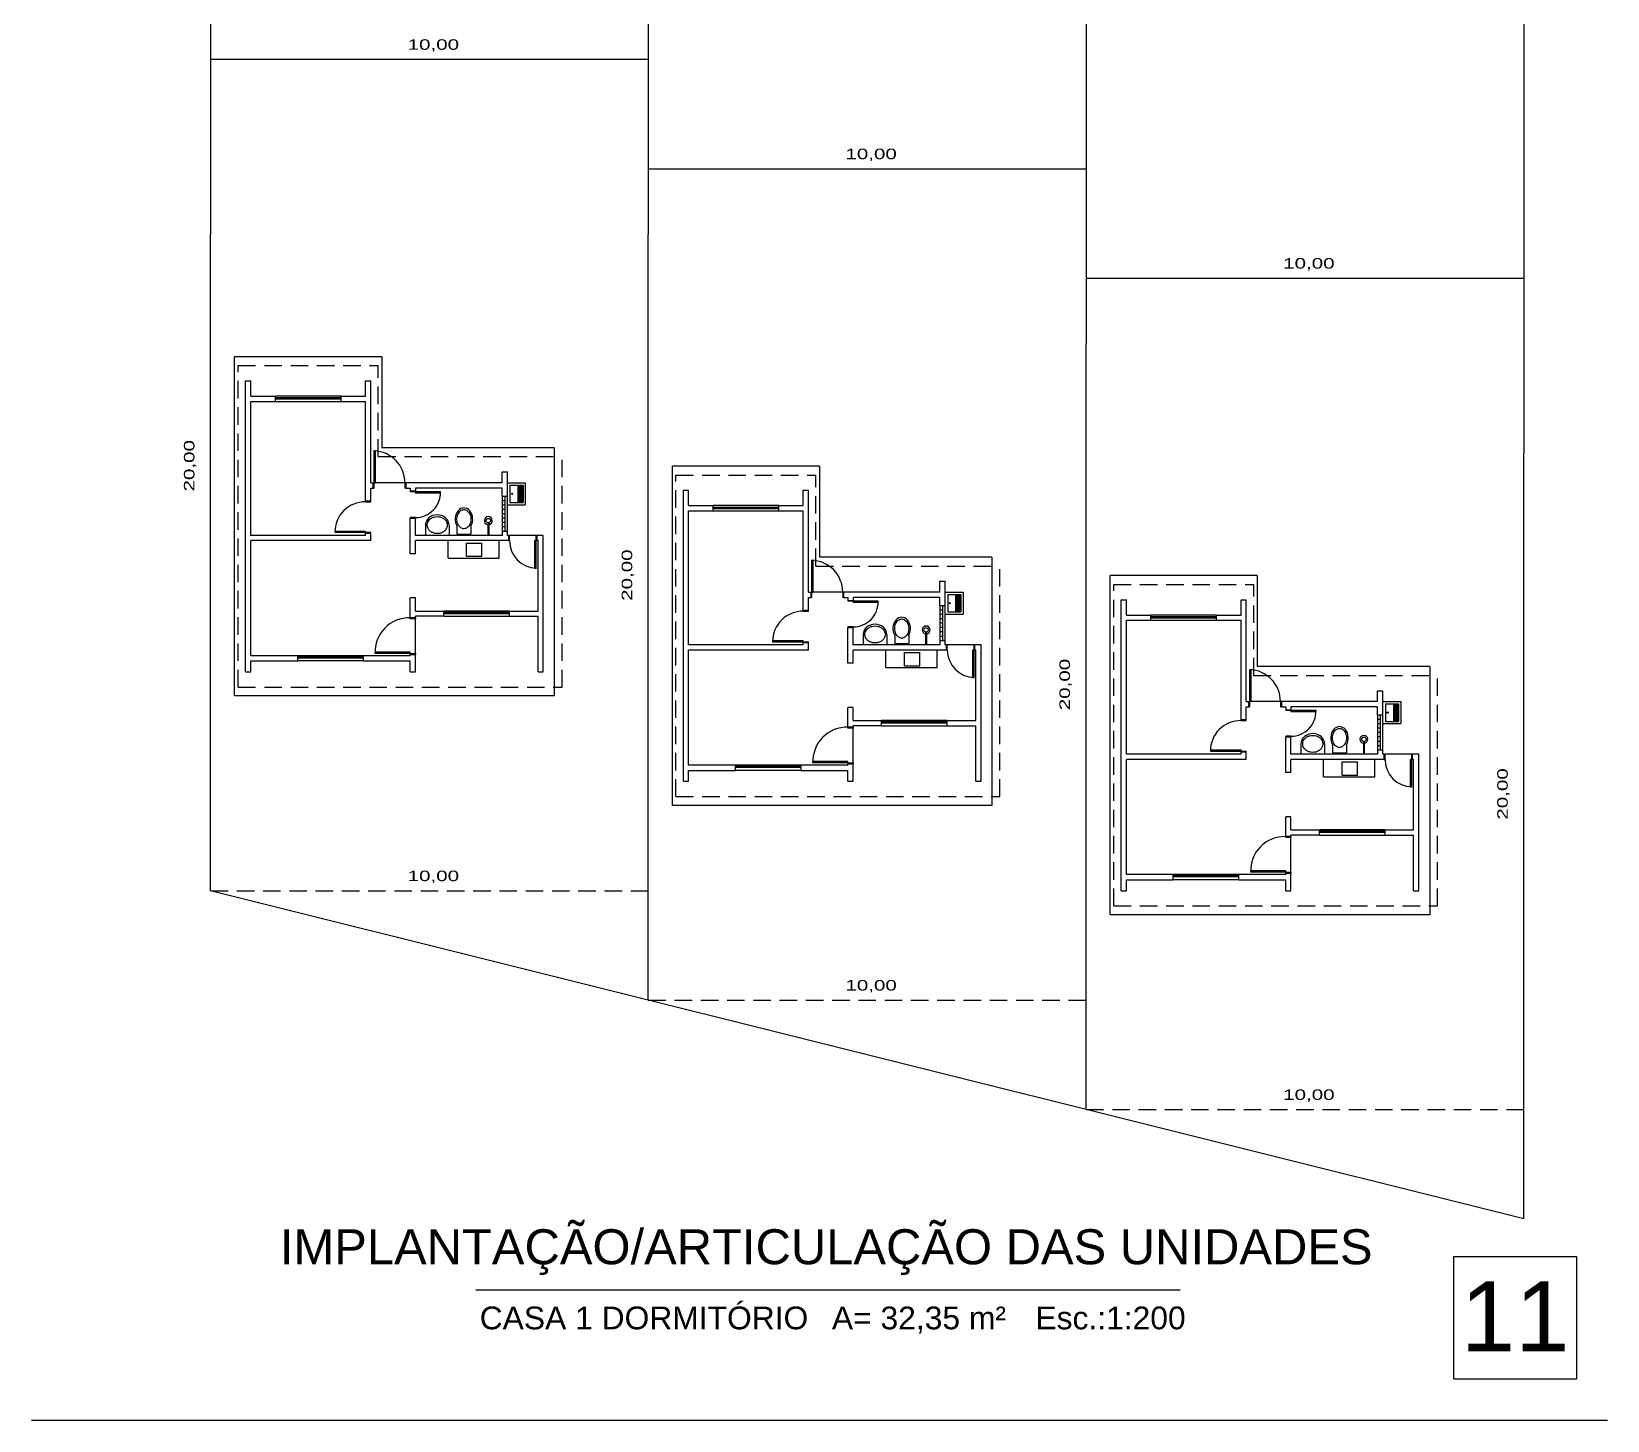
# Model space of a CAD drawing. Header units: millimetres. Extents: x 379 to 8329, y 269 to 4802.
# Drawn here: x 379 to 1279, y 269 to 1062 of the extents above; entities that cross this region are included whole.
import ezdxf

# ---------------------------------------------------------------- set-up
doc = ezdxf.new("R2010")
doc.units = ezdxf.units.MM
doc.header["$LTSCALE"] = 20
doc.header["$MEASUREMENT"] = 0
doc.linetypes.add('DASHED', pattern=[0.75, 0.5, -0.25])
for name, color, linetype in [('1', 7, 'Continuous'), ('Cotas', 7, 'Continuous'), ('Texto', 2, 'Continuous')]:
    doc.layers.add(name, color=color, linetype=linetype)
doc.styles.add('REGUA100', font='arial.ttf', dxfattribs={"width": 1.4})
doc.styles.add('Textos Gd.', font='arial.ttf', dxfattribs={"height": 0.15})

msp = doc.modelspace()

# ---------------------------------------------------------------- linework, layer by layer
at = {"color": 1}
msp.add_line((632.774, 343.188), (1035.073, 343.188), dxfattribs=at)
at = {"layer": '1'}
for p, q in [((481.354, 1583.833), (481.354, 946.333)), ((731.354, 1521.333), (731.354, 946.333)), ((981.354, 1458.833), (981.354, 883.833)), ((1231.354, 1396.333), (1231.354, 821.333)), ((481.354, 1046.333), (731.354, 1046.333)), ((731.354, 983.833), (981.354, 983.833)), ((481.354, 571.333), (481.354, 946.333)), ((731.354, 508.833), (731.354, 946.333)), ((981.354, 921.333), (1231.354, 921.333)), ((981.354, 446.333), (981.354, 883.833)), ((1231.354, 383.833), (1231.354, 821.333)), ((1231.354, 383.833), (481.354, 571.333))]:
    msp.add_line(p, q, dxfattribs=at)
at = {"layer": '1', "color": 1}
for p, q in [((579.104, 876.333), (495.104, 876.333)), ((495.104, 682.583), (495.104, 876.333)), ((579.104, 876.333), (579.104, 824.333)), ((501.354, 696.333), (501.354, 862.583)), ((501.354, 862.583), (504.354, 862.583)), ((504.354, 853.833), (504.354, 862.583)), ((569.854, 853.833), (569.854, 862.583)), ((569.854, 862.583), (572.854, 862.583)), ((572.854, 804.333), (572.854, 862.583)), ((572.854, 824.333), (572.854, 862.583)), ((504.354, 853.833), (518.354, 853.833)), ((504.354, 774.333), (504.354, 850.833)), ((504.354, 850.833), (518.354, 850.833)), ((518.354, 850.833), (518.354, 853.833)), ((555.854, 853.833), (518.354, 853.833)), ((518.354, 853.02), (555.854, 853.02)), ((518.354, 852.27), (555.854, 852.27)), ((518.354, 850.833), (555.854, 850.833)), ((555.854, 850.833), (555.854, 853.833)), ((555.854, 853.833), (569.854, 853.833)), ((555.854, 850.833), (569.854, 850.833)), ((569.854, 794.083), (569.854, 850.833)), ((574.604, 822.583), (574.604, 804.333)), ((575.354, 822.567), (574.604, 822.583)), ((575.354, 822.567), (575.354, 804.333)), ((677.604, 824.333), (579.104, 824.333)), ((677.604, 824.333), (677.604, 682.583)), ((647.854, 804.333), (647.854, 810.583)), ((647.854, 810.583), (650.854, 810.583)), ((650.854, 801.333), (650.854, 810.583)), ((745.104, 620.083), (745.104, 813.833)), ((829.104, 813.833), (745.104, 813.833)), ((829.104, 813.833), (829.104, 761.833)), ((572.854, 804.333), (574.104, 804.333)), ((572.854, 794.083), (572.854, 801.333)), ((572.854, 801.333), (574.104, 801.333)), ((574.104, 804.333), (574.604, 804.333)), ((574.604, 804.333), (575.354, 804.333)), ((592.354, 804.333), (575.354, 804.333)), ((647.854, 804.333), (592.854, 804.333)), ((592.854, 801.333), (595.354, 801.333)), ((647.854, 801.333), (598.354, 801.333)), ((647.854, 796.833), (647.854, 801.333)), ((650.854, 796.833), (650.854, 804.333)), ((650.854, 804.333), (661.104, 804.333)), ((652.354, 803.083), (652.354, 793.083)), ((652.354, 803.083), (659.854, 803.083)), ((656.854, 803.083), (656.854, 793.083)), ((657.604, 803.083), (657.604, 793.083)), ((658.354, 803.083), (658.354, 793.083)), ((659.104, 803.083), (659.104, 793.083)), ((659.854, 803.083), (659.854, 793.083)), ((661.104, 804.333), (661.104, 791.833)), ((569.854, 794.083), (572.854, 794.083)), ((569.854, 793.583), (572.854, 793.583)), ((595.354, 799.708), (598.354, 799.708)), ((598.354, 799.208), (598.354, 799.708)), ((598.354, 799.264), (598.354, 798.514)), ((612.661, 799.208), (598.354, 799.208)), ((612.645, 798.514), (598.354, 798.514)), ((612.645, 798.514), (612.661, 799.208)), ((647.854, 796.833), (647.854, 776.833)), ((647.854, 794.333), (649.354, 794.333)), ((649.354, 796.833), (649.354, 776.833)), ((650.854, 776.833), (650.854, 796.833)), ((652.354, 793.083), (659.854, 793.083)), ((751.354, 800.083), (754.354, 800.083)), ((751.354, 633.833), (751.354, 800.083)), ((754.354, 791.333), (754.354, 800.083)), ((819.854, 800.083), (822.854, 800.083)), ((819.854, 791.333), (819.854, 800.083)), ((822.854, 761.833), (822.854, 800.083)), ((822.854, 741.833), (822.854, 800.083)), ((595.354, 763.833), (595.354, 784.026)), ((598.354, 774.333), (598.354, 784.026)), ((647.854, 791.833), (649.354, 791.833)), ((647.854, 789.333), (649.354, 789.333)), ((647.854, 786.833), (649.354, 786.833)), ((647.854, 784.333), (649.354, 784.333)), ((650.854, 791.833), (661.104, 791.833)), ((754.354, 791.333), (768.354, 791.333)), ((754.354, 788.333), (768.354, 788.333)), ((754.354, 711.833), (754.354, 788.333)), ((805.854, 791.333), (768.354, 791.333)), ((768.354, 788.333), (768.354, 791.333)), ((768.354, 790.52), (805.854, 790.52)), ((768.354, 789.77), (805.854, 789.77)), ((768.354, 788.333), (805.854, 788.333)), ((805.854, 791.333), (819.854, 791.333)), ((805.854, 788.333), (805.854, 791.333)), ((805.854, 788.333), (819.854, 788.333)), ((819.854, 731.583), (819.854, 788.333)), ((569.854, 774.333), (504.354, 774.333)), ((552.354, 776.833), (569.854, 776.833)), ((552.354, 776.833), (552.354, 776.083)), ((552.354, 776.083), (569.854, 776.083)), ((569.854, 776.083), (569.854, 776.833)), ((569.854, 775.583), (569.854, 776.083)), ((572.854, 775.583), (572.854, 776.083)), ((647.854, 774.333), (598.354, 774.333)), ((604.055, 780.208), (604.055, 774.333)), ((617.555, 780.208), (617.555, 774.333)), ((622.059, 779.72), (622.059, 775.005)), ((622.059, 775.005), (630.059, 775.005)), ((630.059, 779.72), (630.059, 775.005)), ((639.732, 781.578), (639.732, 774.333)), ((640.232, 781.578), (640.232, 774.333)), ((647.854, 781.833), (649.354, 781.833)), ((647.854, 779.333), (649.354, 779.333)), ((650.854, 774.333), (650.854, 776.833)), ((651.604, 774.333), (650.854, 774.333)), ((667.354, 774.333), (652.104, 774.333)), ((671.354, 774.333), (667.354, 774.333)), ((671.354, 696.333), (671.354, 774.333)), ((572.854, 771.333), (504.354, 771.333)), ((504.354, 705.583), (504.354, 771.333)), ((598.354, 763.833), (598.354, 771.333)), ((651.604, 771.333), (598.354, 771.333)), ((616.979, 761.333), (616.979, 771.333)), ((627.604, 769.871), (636.354, 769.871)), ((627.604, 762.371), (627.604, 769.871)), ((636.354, 762.371), (636.354, 769.871)), ((646.229, 761.333), (646.229, 771.333)), ((666.604, 755.622), (666.604, 771.333)), ((667.354, 771.333), (666.604, 771.333)), ((668.354, 771.333), (667.354, 771.333)), ((667.354, 755.584), (667.354, 771.333)), ((667.854, 771.333), (667.354, 771.333)), ((668.354, 731.083), (668.354, 771.333)), ((598.354, 763.833), (595.354, 763.833)), ((616.979, 761.333), (646.229, 761.333)), ((627.604, 762.371), (636.354, 762.371)), ((825.354, 760.067), (824.604, 760.083)), ((824.604, 760.083), (824.604, 741.833)), ((825.354, 760.067), (825.354, 741.833)), ((927.604, 761.833), (829.104, 761.833)), ((927.604, 761.833), (927.604, 620.083)), ((666.604, 755.622), (667.354, 755.584)), ((897.854, 748.083), (900.854, 748.083)), ((897.854, 741.833), (897.854, 748.083)), ((900.854, 738.833), (900.854, 748.083)), ((1079.104, 751.333), (995.104, 751.333)), ((995.104, 557.583), (995.104, 751.333)), ((1079.104, 751.333), (1079.104, 699.333)), ((595.354, 727.22), (595.354, 738.583)), ((598.354, 738.583), (595.354, 738.583)), ((822.854, 741.833), (824.104, 741.833)), ((822.854, 738.833), (824.104, 738.833)), ((822.854, 731.583), (822.854, 738.833)), ((824.104, 741.833), (824.604, 741.833)), ((824.604, 741.833), (825.354, 741.833)), ((842.354, 741.833), (825.354, 741.833)), ((897.854, 741.833), (842.854, 741.833)), ((842.854, 738.833), (845.354, 738.833)), ((897.854, 738.833), (848.354, 738.833)), ((897.854, 734.333), (897.854, 738.833)), ((900.854, 741.833), (911.104, 741.833)), ((900.854, 734.333), (900.854, 741.833)), ((902.354, 740.583), (909.854, 740.583)), ((902.354, 740.583), (902.354, 730.583)), ((906.854, 740.583), (906.854, 730.583)), ((907.604, 740.583), (907.604, 730.583)), ((908.354, 740.583), (908.354, 730.583)), ((909.104, 740.583), (909.104, 730.583)), ((909.854, 740.583), (909.854, 730.583)), ((911.104, 741.833), (911.104, 729.333)), ((598.354, 731.083), (614.604, 731.083)), ((652.104, 731.083), (614.604, 731.083)), ((652.104, 730.333), (614.604, 730.333)), ((652.104, 729.583), (614.604, 729.583)), ((652.104, 731.083), (668.354, 731.083)), ((819.854, 731.583), (822.854, 731.583)), ((819.854, 731.083), (822.854, 731.083)), ((845.354, 737.208), (848.354, 737.208)), ((848.354, 736.708), (848.354, 737.208)), ((848.354, 736.764), (848.354, 736.014)), ((862.661, 736.708), (848.354, 736.708)), ((862.645, 736.014), (848.354, 736.014)), ((862.645, 736.014), (862.661, 736.708)), ((897.854, 734.333), (897.854, 714.333)), ((897.854, 731.833), (899.354, 731.833)), ((897.854, 729.333), (899.354, 729.333)), ((899.354, 734.333), (899.354, 714.333)), ((900.854, 714.333), (900.854, 734.333)), ((900.854, 729.333), (911.104, 729.333)), ((902.354, 730.583), (909.854, 730.583)), ((1001.354, 571.333), (1001.354, 737.583)), ((1001.354, 737.583), (1004.354, 737.583)), ((1004.354, 728.833), (1004.354, 737.583)), ((1069.854, 728.833), (1069.854, 737.583)), ((1069.854, 737.583), (1072.854, 737.583)), ((1072.854, 679.333), (1072.854, 737.583)), ((1072.854, 699.333), (1072.854, 737.583)), ((614.604, 728.083), (598.354, 728.083)), ((598.354, 727.22), (598.354, 728.083)), ((598.354, 705.845), (598.354, 726.72)), ((614.604, 728.083), (652.104, 728.083)), ((652.104, 728.083), (668.354, 728.083)), ((668.354, 696.333), (668.354, 728.083)), ((845.354, 701.333), (845.354, 721.526)), ((848.354, 711.833), (848.354, 721.526)), ((897.854, 726.833), (899.354, 726.833)), ((897.854, 724.333), (899.354, 724.333)), ((897.854, 721.833), (899.354, 721.833)), ((1004.354, 728.833), (1018.354, 728.833)), ((1004.354, 649.333), (1004.354, 725.833)), ((1004.354, 725.833), (1018.354, 725.833)), ((1018.354, 725.833), (1018.354, 728.833)), ((1055.854, 728.833), (1018.354, 728.833)), ((1018.354, 728.02), (1055.854, 728.02)), ((1018.354, 727.27), (1055.854, 727.27)), ((1018.354, 725.833), (1055.854, 725.833)), ((1055.854, 725.833), (1055.854, 728.833)), ((1055.854, 728.833), (1069.854, 728.833)), ((1055.854, 725.833), (1069.854, 725.833)), ((1069.854, 669.083), (1069.854, 725.833)), ((819.854, 711.833), (754.354, 711.833)), ((802.354, 714.333), (802.354, 713.583)), ((802.354, 714.333), (819.854, 714.333)), ((802.354, 713.583), (819.854, 713.583)), ((819.854, 713.583), (819.854, 714.333)), ((819.854, 713.083), (819.854, 713.583)), ((822.854, 713.083), (822.854, 713.583)), ((897.854, 711.833), (848.354, 711.833)), ((854.055, 717.708), (854.055, 711.833)), ((867.555, 717.708), (867.555, 711.833)), ((872.059, 717.22), (872.059, 712.505)), ((872.059, 712.505), (880.059, 712.505)), ((880.059, 717.22), (880.059, 712.505)), ((889.732, 719.078), (889.732, 711.833)), ((890.232, 719.078), (890.232, 711.833)), ((897.854, 719.333), (899.354, 719.333)), ((897.854, 716.833), (899.354, 716.833)), ((900.854, 711.833), (900.854, 714.333)), ((901.604, 711.833), (900.854, 711.833)), ((917.354, 711.833), (902.104, 711.833)), ((921.354, 711.833), (917.354, 711.833)), ((921.354, 633.833), (921.354, 711.833)), ((504.354, 702.583), (531.104, 702.583)), ((504.354, 696.333), (504.354, 702.583)), ((568.604, 702.583), (531.104, 702.583)), ((575.368, 707.583), (575.354, 706.833)), ((575.354, 706.833), (575.354, 707.583)), ((595.354, 706.833), (575.354, 706.833)), ((595.354, 707.583), (575.368, 707.583)), ((595.354, 706.833), (595.354, 707.583)), ((595.354, 706.833), (595.354, 706.333)), ((595.354, 706.833), (598.354, 706.833)), ((598.354, 706.833), (598.354, 706.333)), ((754.354, 643.083), (754.354, 708.833)), ((822.854, 708.833), (754.354, 708.833)), ((901.604, 708.833), (848.354, 708.833)), ((848.354, 701.333), (848.354, 708.833)), ((866.979, 698.833), (866.979, 708.833)), ((877.604, 699.871), (877.604, 707.371)), ((877.604, 707.371), (886.354, 707.371)), ((886.354, 699.871), (886.354, 707.371)), ((896.229, 698.833), (896.229, 708.833)), ((917.354, 708.833), (916.604, 708.833)), ((916.604, 693.122), (916.604, 708.833)), ((917.854, 708.833), (917.354, 708.833)), ((917.354, 693.084), (917.354, 708.833)), ((918.354, 708.833), (917.354, 708.833)), ((918.354, 668.583), (918.354, 708.833)), ((501.354, 696.333), (504.354, 696.333)), ((595.354, 696.333), (598.354, 696.333)), ((848.354, 701.333), (845.354, 701.333)), ((866.979, 698.833), (896.229, 698.833)), ((877.604, 699.871), (886.354, 699.871)), ((916.604, 693.122), (917.354, 693.084)), ((1074.604, 697.583), (1074.604, 679.333)), ((1075.354, 697.567), (1074.604, 697.583)), ((1075.354, 697.567), (1075.354, 679.333)), ((1177.604, 699.333), (1079.104, 699.333)), ((1177.604, 699.333), (1177.604, 557.583)), ((1147.854, 679.333), (1147.854, 685.583)), ((1147.854, 685.583), (1150.854, 685.583)), ((1150.854, 676.333), (1150.854, 685.583)), ((848.354, 676.083), (845.354, 676.083)), ((845.354, 664.72), (845.354, 676.083)), ((1072.854, 679.333), (1074.104, 679.333)), ((1072.854, 669.083), (1072.854, 676.333)), ((1072.854, 676.333), (1074.104, 676.333)), ((1074.104, 679.333), (1074.604, 679.333)), ((1074.604, 679.333), (1075.354, 679.333)), ((1092.354, 679.333), (1075.354, 679.333)), ((1147.854, 679.333), (1092.854, 679.333)), ((1092.854, 676.333), (1095.354, 676.333)), ((1147.854, 676.333), (1098.354, 676.333)), ((1147.854, 671.833), (1147.854, 676.333)), ((1150.854, 671.833), (1150.854, 679.333)), ((1150.854, 679.333), (1161.104, 679.333)), ((1152.354, 678.083), (1152.354, 668.083)), ((1152.354, 678.083), (1159.854, 678.083)), ((1156.854, 678.083), (1156.854, 668.083)), ((1157.604, 678.083), (1157.604, 668.083)), ((1158.354, 678.083), (1158.354, 668.083)), ((1159.104, 678.083), (1159.104, 668.083)), ((1159.854, 678.083), (1159.854, 668.083)), ((1161.104, 679.333), (1161.104, 666.833)), ((848.354, 668.583), (864.604, 668.583)), ((902.104, 668.583), (864.604, 668.583)), ((902.104, 667.833), (864.604, 667.833)), ((902.104, 667.083), (864.604, 667.083)), ((902.104, 668.583), (918.354, 668.583)), ((1069.854, 669.083), (1072.854, 669.083)), ((1069.854, 668.583), (1072.854, 668.583)), ((1095.354, 674.708), (1098.354, 674.708)), ((1098.354, 674.208), (1098.354, 674.708)), ((1098.354, 674.264), (1098.354, 673.514)), ((1112.661, 674.208), (1098.354, 674.208)), ((1112.645, 673.514), (1098.354, 673.514)), ((1112.645, 673.514), (1112.661, 674.208)), ((1147.854, 671.833), (1147.854, 651.833)), ((1147.854, 669.333), (1149.354, 669.333)), ((1147.854, 666.833), (1149.354, 666.833)), ((1149.354, 671.833), (1149.354, 651.833)), ((1150.854, 651.833), (1150.854, 671.833)), ((1150.854, 666.833), (1161.104, 666.833)), ((1152.354, 668.083), (1159.854, 668.083)), ((848.354, 664.72), (848.354, 665.583)), ((864.604, 665.583), (848.354, 665.583)), ((848.354, 643.345), (848.354, 664.22)), ((864.604, 665.583), (902.104, 665.583)), ((902.104, 665.583), (918.354, 665.583)), ((918.354, 633.833), (918.354, 665.583)), ((1095.354, 638.833), (1095.354, 659.026)), ((1098.354, 649.333), (1098.354, 659.026)), ((1147.854, 664.333), (1149.354, 664.333)), ((1147.854, 661.833), (1149.354, 661.833)), ((1147.854, 659.333), (1149.354, 659.333)), ((1069.854, 649.333), (1004.354, 649.333)), ((1052.354, 651.833), (1069.854, 651.833)), ((1052.354, 651.833), (1052.354, 651.083)), ((1052.354, 651.083), (1069.854, 651.083)), ((1069.854, 651.083), (1069.854, 651.833)), ((1069.854, 650.583), (1069.854, 651.083)), ((1072.854, 650.583), (1072.854, 651.083)), ((1147.854, 649.333), (1098.354, 649.333)), ((1104.055, 655.208), (1104.055, 649.333)), ((1117.555, 655.208), (1117.555, 649.333)), ((1122.059, 654.72), (1122.059, 650.005)), ((1122.059, 650.005), (1130.059, 650.005)), ((1130.059, 654.72), (1130.059, 650.005)), ((1139.732, 656.578), (1139.732, 649.333)), ((1140.232, 656.578), (1140.232, 649.333)), ((1147.854, 656.833), (1149.354, 656.833)), ((1147.854, 654.333), (1149.354, 654.333)), ((1150.854, 649.333), (1150.854, 651.833)), ((1151.604, 649.333), (1150.854, 649.333)), ((1167.354, 649.333), (1152.104, 649.333)), ((1171.354, 649.333), (1167.354, 649.333)), ((1171.354, 571.333), (1171.354, 649.333)), ((754.354, 633.833), (754.354, 640.083)), ((754.354, 640.083), (781.104, 640.083)), ((818.604, 640.083), (781.104, 640.083)), ((825.354, 644.333), (825.354, 645.083)), ((825.368, 645.083), (825.354, 644.333)), ((845.354, 644.333), (825.354, 644.333)), ((845.354, 645.083), (825.368, 645.083)), ((845.354, 644.333), (845.354, 645.083)), ((845.354, 644.333), (848.354, 644.333)), ((845.354, 644.333), (845.354, 643.833)), ((848.354, 644.333), (848.354, 643.833)), ((1072.854, 646.333), (1004.354, 646.333)), ((1004.354, 580.583), (1004.354, 646.333)), ((1098.354, 638.833), (1098.354, 646.333)), ((1151.604, 646.333), (1098.354, 646.333)), ((1116.979, 636.333), (1116.979, 646.333)), ((1127.604, 644.871), (1136.354, 644.871)), ((1127.604, 637.371), (1127.604, 644.871)), ((1136.354, 637.371), (1136.354, 644.871)), ((1146.229, 636.333), (1146.229, 646.333)), ((1166.604, 630.622), (1166.604, 646.333)), ((1167.354, 646.333), (1166.604, 646.333)), ((1168.354, 646.333), (1167.354, 646.333)), ((1167.354, 630.584), (1167.354, 646.333)), ((1167.854, 646.333), (1167.354, 646.333)), ((1168.354, 606.083), (1168.354, 646.333)), ((751.354, 633.833), (754.354, 633.833)), ((845.354, 633.833), (848.354, 633.833)), ((1098.354, 638.833), (1095.354, 638.833)), ((1116.979, 636.333), (1146.229, 636.333)), ((1127.604, 637.371), (1136.354, 637.371)), ((1166.604, 630.622), (1167.354, 630.584)), ((1095.354, 602.22), (1095.354, 613.583)), ((1098.354, 613.583), (1095.354, 613.583)), ((1098.354, 606.083), (1114.604, 606.083)), ((1114.604, 603.083), (1098.354, 603.083)), ((1098.354, 602.22), (1098.354, 603.083)), ((1152.104, 606.083), (1114.604, 606.083)), ((1152.104, 605.333), (1114.604, 605.333)), ((1152.104, 604.583), (1114.604, 604.583)), ((1114.604, 603.083), (1152.104, 603.083)), ((1152.104, 606.083), (1168.354, 606.083)), ((1152.104, 603.083), (1168.354, 603.083)), ((1168.354, 571.333), (1168.354, 603.083)), ((1098.354, 580.845), (1098.354, 601.72)), ((1004.354, 577.583), (1031.104, 577.583)), ((1004.354, 571.333), (1004.354, 577.583)), ((1068.604, 577.583), (1031.104, 577.583)), ((1075.368, 582.583), (1075.354, 581.833)), ((1075.354, 581.833), (1075.354, 582.583)), ((1095.354, 581.833), (1075.354, 581.833)), ((1095.354, 582.583), (1075.368, 582.583)), ((1095.354, 581.833), (1095.354, 582.583)), ((1095.354, 581.833), (1095.354, 581.333)), ((1095.354, 581.833), (1098.354, 581.833)), ((1098.354, 581.833), (1098.354, 581.333)), ((1001.354, 571.333), (1004.354, 571.333)), ((1095.354, 571.333), (1098.354, 571.333)), ((1279.109, 268.615), (379.109, 268.615))]:
    msp.add_line(p, q, dxfattribs=at)
at = {"layer": '1', "color": 1, "linetype": 'DASHED'}
for p, q in [((497.104, 871.333), (577.104, 871.333)), ((497.104, 687.583), (497.104, 871.333)), ((577.104, 819.333), (577.104, 871.333)), ((577.104, 819.333), (682.104, 819.333)), ((682.104, 687.583), (682.104, 819.333)), ((747.104, 625.083), (747.104, 808.833)), ((747.104, 808.833), (827.104, 808.833)), ((827.104, 756.833), (827.104, 808.833)), ((827.104, 756.833), (932.104, 756.833)), ((932.104, 625.083), (932.104, 756.833)), ((997.104, 746.333), (1077.104, 746.333)), ((997.104, 562.583), (997.104, 746.333)), ((1077.104, 694.333), (1077.104, 746.333)), ((1077.104, 694.333), (1182.104, 694.333)), ((1182.104, 562.583), (1182.104, 694.333)), ((497.104, 687.583), (682.104, 687.583)), ((747.104, 625.083), (932.104, 625.083)), ((997.104, 562.583), (1182.104, 562.583))]:
    msp.add_line(p, q, dxfattribs=at)
at = {"layer": '1', "linetype": 'DASHED'}
for p, q in [((481.354, 571.333), (731.354, 571.333)), ((731.354, 508.833), (981.354, 508.833)), ((981.354, 446.333), (1231.354, 446.333))]:
    msp.add_line(p, q, dxfattribs=at)
at = {"layer": '1', "color": 1}
msp.add_lwpolyline([(1191.377, 292.293), (1191.377, 362.293), (1261.377, 362.293), (1261.377, 292.293)], close=True, dxfattribs=at)
for centre, radius in [((653.583, 798.083), 0.341), ((639.982, 782.803), 1.25), ((903.583, 735.583), 0.341), ((889.982, 720.303), 1.25), ((1153.583, 673.083), 0.341), ((1139.982, 657.803), 1.25)]:
    msp.add_circle(centre, radius, dxfattribs=at)
for centre, radius, start, end in [((569.643, 776.227), 17.289, 89.300434, 180.478072), ((639.982, 782.803), 2.25, 276.37937, 263.62063), ((819.643, 713.727), 17.289, 89.300434, 180.478072), ((889.982, 720.303), 2.25, 276.37937, 263.62063), ((1069.643, 651.227), 17.289, 89.300434, 180.478072), ((1139.982, 657.803), 2.25, 276.37937, 263.62063)]:
    msp.add_arc(centre, radius, start, end, dxfattribs=at)
for centre, major_axis, ratio, start_param, end_param in [((610.805, 780.208), (-6.75, 0), 0.8669906, 3.1415927, 6.2831853), ((626.059, 783.6), (0, 6.466), 0.7732852, 4.0688879, 8.4974827), ((860.805, 717.708), (-6.75, 0), 0.8669906, 3.1415927, 6.2831853), ((876.059, 721.1), (0, 6.466), 0.7732852, 4.0688879, 8.4974827), ((1110.805, 655.208), (-6.75, 0), 0.8669906, 3.1415927, 6.2831853), ((1126.059, 658.6), (0, 6.466), 0.7732852, 4.0688879, 8.4974827)]:
    msp.add_ellipse(centre, major_axis=major_axis, ratio=ratio, start_param=start_param, end_param=end_param, dxfattribs=at)
for points, knots in [([(605.055, 780.208), (605.055, 779.891), (605.092, 779.574), (605.276, 778.798), (605.468, 778.344), (606.007, 777.496), (606.354, 777.102), (607.179, 776.414), (607.657, 776.12), (608.701, 775.666), (609.267, 775.506), (610.432, 775.34), (611.03, 775.334), (612.199, 775.474), (612.77, 775.622), (613.828, 776.053), (614.315, 776.337), (615.162, 777.008), (615.522, 777.395), (616.086, 778.233), (616.292, 778.683), (616.539, 779.608), (616.581, 780.083), (616.5, 781.025), (616.378, 781.493), (615.973, 782.384), (615.69, 782.809), (614.98, 783.575), (614.554, 783.916), (613.592, 784.478), (613.058, 784.698), (611.931, 784.992), (611.339, 785.065), (610.158, 785.055), (609.568, 784.972), (608.449, 784.66), (607.92, 784.431), (606.972, 783.854), (606.554, 783.506), (605.863, 782.73), (605.59, 782.301), (605.205, 781.404), (605.093, 780.936), (605.058, 780.379), (605.055, 780.293), (605.055, 780.208)], [0, 0, 0, 0, 0.2022629, 0.2022629, 0.5035791, 0.5035791, 0.8048954, 0.8048954, 1.1062116, 1.1062116, 1.4075279, 1.4075279, 1.7088441, 1.7088441, 2.0101604, 2.0101604, 2.3114766, 2.3114766, 2.6127929, 2.6127929, 2.9141091, 2.9141091, 3.2154254, 3.2154254, 3.5167416, 3.5167416, 3.8180579, 3.8180579, 4.1193741, 4.1193741, 4.4206904, 4.4206904, 4.7220066, 4.7220066, 5.0233229, 5.0233229, 5.3246391, 5.3246391, 5.6259554, 5.6259554, 5.9272716, 5.9272716, 6.2285879, 6.2285879, 6.2831853, 6.2831853, 6.2831853, 6.2831853]), ([(626.059, 778.134), (626.384, 778.134), (626.71, 778.189), (627.352, 778.413), (627.669, 778.582), (628.272, 779.036), (628.559, 779.32), (629.073, 779.992), (629.301, 780.378), (629.675, 781.227), (629.821, 781.688), (630.014, 782.65), (630.062, 783.15), (630.055, 784.149), (630.001, 784.647), (629.795, 785.604), (629.643, 786.061), (629.259, 786.9), (629.026, 787.28), (628.504, 787.938), (628.215, 788.215), (627.607, 788.654), (627.289, 788.816), (626.646, 789.025), (626.32, 789.072), (625.67, 789.058), (625.344, 788.995), (624.703, 788.757), (624.388, 788.58), (623.788, 788.111), (623.505, 787.819), (622.998, 787.135), (622.775, 786.742), (622.412, 785.884), (622.272, 785.419), (622.092, 784.453), (622.05, 783.952), (622.07, 782.953), (622.132, 782.456), (622.35, 781.505), (622.508, 781.051), (622.903, 780.223), (623.14, 779.849), (623.669, 779.204), (623.961, 778.934), (624.573, 778.511), (624.891, 778.357), (625.494, 778.176), (625.776, 778.134), (626.059, 778.134)], [0, 0, 0, 0, 0.2632406, 0.2632406, 0.5264812, 0.5264812, 0.7897218, 0.7897218, 1.0529624, 1.0529624, 1.316203, 1.316203, 1.5794436, 1.5794436, 1.8426842, 1.8426842, 2.1059248, 2.1059248, 2.3691654, 2.3691654, 2.632406, 2.632406, 2.8956466, 2.8956466, 3.1588872, 3.1588872, 3.4221278, 3.4221278, 3.6853683, 3.6853683, 3.9486089, 3.9486089, 4.2118495, 4.2118495, 4.4750901, 4.4750901, 4.7383307, 4.7383307, 5.0015713, 5.0015713, 5.2648119, 5.2648119, 5.5280525, 5.5280525, 5.7912931, 5.7912931, 6.0545337, 6.0545337, 6.2831853, 6.2831853, 6.2831853, 6.2831853]), ([(855.055, 717.708), (855.055, 717.391), (855.092, 717.074), (855.276, 716.298), (855.468, 715.844), (856.007, 714.996), (856.354, 714.602), (857.179, 713.914), (857.657, 713.62), (858.701, 713.166), (859.267, 713.006), (860.432, 712.84), (861.03, 712.834), (862.199, 712.974), (862.77, 713.122), (863.828, 713.553), (864.315, 713.837), (865.162, 714.508), (865.522, 714.895), (866.086, 715.733), (866.292, 716.183), (866.539, 717.108), (866.581, 717.583), (866.5, 718.525), (866.378, 718.993), (865.973, 719.884), (865.69, 720.309), (864.98, 721.075), (864.554, 721.416), (863.592, 721.978), (863.058, 722.198), (861.931, 722.492), (861.339, 722.565), (860.158, 722.555), (859.568, 722.472), (858.449, 722.16), (857.92, 721.931), (856.972, 721.354), (856.554, 721.006), (855.863, 720.23), (855.59, 719.801), (855.205, 718.904), (855.093, 718.436), (855.058, 717.879), (855.055, 717.793), (855.055, 717.708)], [0, 0, 0, 0, 0.2022629, 0.2022629, 0.5035791, 0.5035791, 0.8048954, 0.8048954, 1.1062116, 1.1062116, 1.4075279, 1.4075279, 1.7088441, 1.7088441, 2.0101604, 2.0101604, 2.3114766, 2.3114766, 2.6127929, 2.6127929, 2.9141091, 2.9141091, 3.2154254, 3.2154254, 3.5167416, 3.5167416, 3.8180579, 3.8180579, 4.1193741, 4.1193741, 4.4206904, 4.4206904, 4.7220066, 4.7220066, 5.0233229, 5.0233229, 5.3246391, 5.3246391, 5.6259554, 5.6259554, 5.9272716, 5.9272716, 6.2285879, 6.2285879, 6.2831853, 6.2831853, 6.2831853, 6.2831853]), ([(876.059, 715.634), (876.384, 715.634), (876.71, 715.689), (877.352, 715.913), (877.669, 716.082), (878.272, 716.536), (878.559, 716.82), (879.073, 717.492), (879.301, 717.878), (879.675, 718.727), (879.821, 719.188), (880.014, 720.15), (880.062, 720.65), (880.055, 721.649), (880.001, 722.147), (879.795, 723.104), (879.643, 723.561), (879.259, 724.4), (879.026, 724.78), (878.504, 725.438), (878.215, 725.715), (877.607, 726.154), (877.289, 726.316), (876.646, 726.525), (876.32, 726.572), (875.67, 726.558), (875.344, 726.495), (874.703, 726.257), (874.388, 726.08), (873.788, 725.611), (873.505, 725.319), (872.998, 724.635), (872.775, 724.242), (872.412, 723.384), (872.272, 722.919), (872.092, 721.953), (872.05, 721.452), (872.07, 720.453), (872.132, 719.956), (872.35, 719.005), (872.508, 718.551), (872.903, 717.723), (873.14, 717.349), (873.669, 716.704), (873.961, 716.434), (874.573, 716.011), (874.891, 715.857), (875.494, 715.676), (875.776, 715.634), (876.059, 715.634)], [0, 0, 0, 0, 0.2632406, 0.2632406, 0.5264812, 0.5264812, 0.7897218, 0.7897218, 1.0529624, 1.0529624, 1.316203, 1.316203, 1.5794436, 1.5794436, 1.8426842, 1.8426842, 2.1059248, 2.1059248, 2.3691654, 2.3691654, 2.632406, 2.632406, 2.8956466, 2.8956466, 3.1588872, 3.1588872, 3.4221278, 3.4221278, 3.6853683, 3.6853683, 3.9486089, 3.9486089, 4.2118495, 4.2118495, 4.4750901, 4.4750901, 4.7383307, 4.7383307, 5.0015713, 5.0015713, 5.2648119, 5.2648119, 5.5280525, 5.5280525, 5.7912931, 5.7912931, 6.0545337, 6.0545337, 6.2831853, 6.2831853, 6.2831853, 6.2831853]), ([(1105.055, 655.208), (1105.055, 654.891), (1105.092, 654.574), (1105.276, 653.798), (1105.468, 653.344), (1106.007, 652.496), (1106.354, 652.102), (1107.179, 651.414), (1107.657, 651.12), (1108.701, 650.666), (1109.267, 650.506), (1110.432, 650.34), (1111.03, 650.334), (1112.199, 650.474), (1112.77, 650.622), (1113.828, 651.053), (1114.315, 651.337), (1115.162, 652.008), (1115.522, 652.395), (1116.086, 653.233), (1116.292, 653.683), (1116.539, 654.608), (1116.581, 655.083), (1116.5, 656.025), (1116.378, 656.493), (1115.973, 657.384), (1115.69, 657.809), (1114.98, 658.575), (1114.554, 658.916), (1113.592, 659.478), (1113.058, 659.698), (1111.931, 659.992), (1111.339, 660.065), (1110.158, 660.055), (1109.568, 659.972), (1108.449, 659.66), (1107.92, 659.431), (1106.972, 658.854), (1106.554, 658.506), (1105.863, 657.73), (1105.59, 657.301), (1105.205, 656.404), (1105.093, 655.936), (1105.058, 655.379), (1105.055, 655.293), (1105.055, 655.208)], [0, 0, 0, 0, 0.2022629, 0.2022629, 0.5035791, 0.5035791, 0.8048954, 0.8048954, 1.1062116, 1.1062116, 1.4075279, 1.4075279, 1.7088441, 1.7088441, 2.0101604, 2.0101604, 2.3114766, 2.3114766, 2.6127929, 2.6127929, 2.9141091, 2.9141091, 3.2154254, 3.2154254, 3.5167416, 3.5167416, 3.8180579, 3.8180579, 4.1193741, 4.1193741, 4.4206904, 4.4206904, 4.7220066, 4.7220066, 5.0233229, 5.0233229, 5.3246391, 5.3246391, 5.6259554, 5.6259554, 5.9272716, 5.9272716, 6.2285879, 6.2285879, 6.2831853, 6.2831853, 6.2831853, 6.2831853]), ([(1126.059, 653.134), (1126.384, 653.134), (1126.71, 653.189), (1127.352, 653.413), (1127.669, 653.582), (1128.272, 654.036), (1128.559, 654.32), (1129.073, 654.992), (1129.301, 655.378), (1129.675, 656.227), (1129.821, 656.688), (1130.014, 657.65), (1130.062, 658.15), (1130.055, 659.149), (1130.001, 659.647), (1129.795, 660.604), (1129.643, 661.061), (1129.259, 661.9), (1129.026, 662.28), (1128.504, 662.938), (1128.215, 663.215), (1127.607, 663.654), (1127.289, 663.816), (1126.646, 664.025), (1126.32, 664.072), (1125.67, 664.058), (1125.344, 663.995), (1124.703, 663.757), (1124.388, 663.58), (1123.788, 663.111), (1123.505, 662.819), (1122.998, 662.135), (1122.775, 661.742), (1122.412, 660.884), (1122.272, 660.419), (1122.092, 659.453), (1122.05, 658.952), (1122.07, 657.953), (1122.132, 657.456), (1122.35, 656.505), (1122.508, 656.051), (1122.903, 655.223), (1123.14, 654.849), (1123.669, 654.204), (1123.961, 653.934), (1124.573, 653.511), (1124.891, 653.357), (1125.494, 653.176), (1125.776, 653.134), (1126.059, 653.134)], [0, 0, 0, 0, 0.2632406, 0.2632406, 0.5264812, 0.5264812, 0.7897218, 0.7897218, 1.0529624, 1.0529624, 1.316203, 1.316203, 1.5794436, 1.5794436, 1.8426842, 1.8426842, 2.1059248, 2.1059248, 2.3691654, 2.3691654, 2.632406, 2.632406, 2.8956466, 2.8956466, 3.1588872, 3.1588872, 3.4221278, 3.4221278, 3.6853683, 3.6853683, 3.9486089, 3.9486089, 4.2118495, 4.2118495, 4.4750901, 4.4750901, 4.7383307, 4.7383307, 5.0015713, 5.0015713, 5.2648119, 5.2648119, 5.5280525, 5.5280525, 5.7912931, 5.7912931, 6.0545337, 6.0545337, 6.2831853, 6.2831853, 6.2831853, 6.2831853])]:
    msp.add_open_spline(points, degree=3, knots=knots, dxfattribs=at)
at = {"layer": 'Cotas', "color": 1}
for p, q in [((574.104, 804.333), (574.104, 801.333)), ((574.104, 801.333), (574.604, 801.333)), ((574.604, 804.333), (574.604, 801.333)), ((592.854, 804.333), (592.354, 804.333)), ((592.354, 804.333), (592.354, 801.333)), ((592.854, 801.333), (592.354, 801.333)), ((592.854, 804.333), (592.854, 801.333)), ((595.354, 801.333), (595.354, 799.708)), ((598.354, 801.333), (598.354, 799.708)), ((569.854, 793.514), (569.854, 794.083)), ((572.854, 793.583), (572.854, 794.083)), ((595.354, 799.708), (595.354, 799.208)), ((598.354, 799.208), (595.354, 799.208)), ((647.854, 796.833), (650.854, 796.833)), ((595.354, 784.526), (595.354, 784.026)), ((598.354, 784.526), (595.354, 784.526)), ((598.354, 784.026), (595.354, 784.026)), ((598.354, 784.526), (598.354, 784.026)), ((569.854, 776.083), (572.854, 776.083)), ((569.854, 775.583), (572.854, 775.583)), ((569.854, 774.333), (569.854, 775.583)), ((572.854, 771.333), (572.854, 775.583)), ((647.854, 776.833), (647.854, 774.333)), ((647.854, 776.833), (650.854, 776.833)), ((651.604, 771.333), (651.604, 774.333)), ((651.604, 774.333), (652.104, 774.333)), ((652.104, 771.333), (652.104, 774.333)), ((667.354, 771.333), (667.354, 774.333)), ((667.854, 774.333), (667.354, 774.333)), ((667.854, 771.333), (667.854, 774.333)), ((651.604, 771.333), (652.104, 771.333)), ((598.354, 731.083), (598.354, 738.583)), ((824.104, 741.833), (824.104, 738.833)), ((824.104, 738.833), (824.604, 738.833)), ((824.604, 741.833), (824.604, 738.833)), ((842.354, 741.833), (842.354, 738.833)), ((842.854, 741.833), (842.354, 741.833)), ((842.854, 738.833), (842.354, 738.833)), ((842.854, 741.833), (842.854, 738.833)), ((845.354, 738.833), (845.354, 737.208)), ((848.354, 738.833), (848.354, 737.208)), ((614.604, 728.083), (614.604, 731.083)), ((652.104, 728.083), (652.104, 731.083)), ((819.854, 731.014), (819.854, 731.583)), ((822.854, 731.083), (822.854, 731.583)), ((845.354, 737.208), (845.354, 736.708)), ((848.354, 736.708), (845.354, 736.708)), ((897.854, 734.333), (900.854, 734.333)), ((595.354, 726.72), (595.354, 727.22)), ((598.354, 727.22), (595.354, 727.22)), ((598.354, 726.72), (595.354, 726.72)), ((598.354, 727.22), (598.354, 726.72)), ((848.354, 722.026), (845.354, 722.026)), ((845.354, 722.026), (845.354, 721.526)), ((848.354, 721.526), (845.354, 721.526)), ((848.354, 722.026), (848.354, 721.526)), ((819.854, 713.583), (822.854, 713.583)), ((819.854, 711.833), (819.854, 713.083)), ((819.854, 713.083), (822.854, 713.083)), ((822.854, 708.833), (822.854, 713.083)), ((897.854, 714.333), (900.854, 714.333)), ((897.854, 714.333), (897.854, 711.833)), ((901.604, 711.833), (902.104, 711.833)), ((901.604, 708.833), (901.604, 711.833)), ((902.104, 708.833), (902.104, 711.833)), ((917.854, 711.833), (917.354, 711.833)), ((917.354, 708.833), (917.354, 711.833)), ((917.854, 708.833), (917.854, 711.833)), ((531.104, 705.583), (504.354, 705.583)), ((568.604, 705.583), (531.104, 705.583)), ((531.104, 702.583), (531.104, 705.583)), ((568.604, 704.958), (531.104, 704.958)), ((568.604, 704.208), (531.104, 704.208)), ((595.354, 705.583), (568.604, 705.583)), ((568.604, 702.583), (568.604, 705.583)), ((568.604, 702.583), (595.354, 702.583)), ((595.354, 706.833), (598.354, 706.833)), ((595.354, 706.333), (598.354, 706.333)), ((595.354, 705.583), (595.354, 706.333)), ((595.354, 696.333), (595.354, 702.583)), ((598.354, 696.333), (598.354, 706.333)), ((901.604, 708.833), (902.104, 708.833)), ((668.354, 696.333), (671.354, 696.333)), ((677.604, 682.583), (495.104, 682.583)), ((848.354, 668.583), (848.354, 676.083)), ((1074.104, 679.333), (1074.104, 676.333)), ((1074.104, 676.333), (1074.604, 676.333)), ((1074.604, 679.333), (1074.604, 676.333)), ((1092.854, 679.333), (1092.354, 679.333)), ((1092.354, 679.333), (1092.354, 676.333)), ((1092.854, 676.333), (1092.354, 676.333)), ((1092.854, 679.333), (1092.854, 676.333)), ((1095.354, 676.333), (1095.354, 674.708)), ((1098.354, 676.333), (1098.354, 674.708)), ((864.604, 665.583), (864.604, 668.583)), ((902.104, 665.583), (902.104, 668.583)), ((1069.854, 668.514), (1069.854, 669.083)), ((1072.854, 668.583), (1072.854, 669.083)), ((1095.354, 674.708), (1095.354, 674.208)), ((1098.354, 674.208), (1095.354, 674.208)), ((1147.854, 671.833), (1150.854, 671.833)), ((848.354, 664.72), (845.354, 664.72)), ((845.354, 664.22), (845.354, 664.72)), ((848.354, 664.22), (845.354, 664.22)), ((848.354, 664.72), (848.354, 664.22)), ((1095.354, 659.526), (1095.354, 659.026)), ((1098.354, 659.526), (1095.354, 659.526)), ((1098.354, 659.026), (1095.354, 659.026)), ((1098.354, 659.526), (1098.354, 659.026)), ((1069.854, 651.083), (1072.854, 651.083)), ((1069.854, 650.583), (1072.854, 650.583)), ((1069.854, 649.333), (1069.854, 650.583)), ((1072.854, 646.333), (1072.854, 650.583)), ((1147.854, 651.833), (1147.854, 649.333)), ((1147.854, 651.833), (1150.854, 651.833)), ((1151.604, 646.333), (1151.604, 649.333)), ((1151.604, 649.333), (1152.104, 649.333)), ((1152.104, 646.333), (1152.104, 649.333)), ((1167.354, 646.333), (1167.354, 649.333)), ((1167.854, 649.333), (1167.354, 649.333)), ((1167.854, 646.333), (1167.854, 649.333)), ((781.104, 643.083), (754.354, 643.083)), ((781.104, 640.083), (781.104, 643.083)), ((818.604, 643.083), (781.104, 643.083)), ((818.604, 642.458), (781.104, 642.458)), ((818.604, 641.708), (781.104, 641.708)), ((818.604, 640.083), (818.604, 643.083)), ((845.354, 643.083), (818.604, 643.083)), ((818.604, 640.083), (845.354, 640.083)), ((845.354, 644.333), (848.354, 644.333)), ((845.354, 643.083), (845.354, 643.833)), ((845.354, 643.833), (848.354, 643.833)), ((845.354, 633.833), (845.354, 640.083)), ((848.354, 633.833), (848.354, 643.833)), ((1151.604, 646.333), (1152.104, 646.333)), ((918.354, 633.833), (921.354, 633.833)), ((927.604, 620.083), (745.104, 620.083)), ((1098.354, 606.083), (1098.354, 613.583)), ((1114.604, 603.083), (1114.604, 606.083)), ((1152.104, 603.083), (1152.104, 606.083)), ((1095.354, 601.72), (1095.354, 602.22)), ((1098.354, 602.22), (1095.354, 602.22)), ((1098.354, 601.72), (1095.354, 601.72)), ((1098.354, 602.22), (1098.354, 601.72)), ((1031.104, 580.583), (1004.354, 580.583)), ((1068.604, 580.583), (1031.104, 580.583)), ((1031.104, 577.583), (1031.104, 580.583)), ((1068.604, 579.958), (1031.104, 579.958)), ((1068.604, 579.208), (1031.104, 579.208)), ((1095.354, 580.583), (1068.604, 580.583)), ((1068.604, 577.583), (1068.604, 580.583)), ((1068.604, 577.583), (1095.354, 577.583)), ((1095.354, 581.833), (1098.354, 581.833)), ((1095.354, 581.333), (1098.354, 581.333)), ((1095.354, 580.583), (1095.354, 581.333)), ((1095.354, 571.333), (1095.354, 577.583)), ((1098.354, 571.333), (1098.354, 581.333)), ((1168.354, 571.333), (1171.354, 571.333)), ((1177.604, 557.583), (995.104, 557.583))]:
    msp.add_line(p, q, dxfattribs=at)
for centre, radius, start, end in [((574.172, 804.405), 18.183, 359.771985, 88.636568), ((598.299, 798.892), 14.366, 270.221466, 1.260848), ((667.787, 771.26), 15.683, 179.771985, 268.636568), ((824.172, 741.905), 18.183, 359.771985, 88.636568), ((848.299, 736.392), 14.366, 270.221466, 1.260848), ((594.755, 707.804), 19.425, 88.232975, 182.866446), ((917.787, 708.76), 15.683, 179.771985, 268.636568), ((1074.172, 679.405), 18.183, 359.771985, 88.636568), ((1098.299, 673.892), 14.366, 270.221466, 1.260848), ((844.755, 645.304), 19.425, 88.232975, 182.866446), ((1167.787, 646.26), 15.683, 179.771985, 268.636568), ((1094.755, 582.804), 19.425, 88.232975, 182.866446)]:
    msp.add_arc(centre, radius, start, end, dxfattribs=at)

# ---------------------------------------------------------------- texts
at = {"layer": '1', "color": 0, "style": 'REGUA100', "width": 1.4}
for p in [(593.907, 1051.777), (843.907, 989.277), (1093.907, 926.777), (593.907, 576.777), (843.907, 514.277), (1093.907, 451.777)]:
    msp.add_text('10,00', height=6, dxfattribs=at).set_placement(p)
for p in [(472.145, 799.431), (722.145, 736.931), (972.145, 674.431), (1222.145, 611.931)]:
    msp.add_text('20,00', height=6, rotation=90, dxfattribs=at).set_placement(p)
at = {"layer": 'Texto', "color": 3, "style": 'Textos Gd.'}
for s, height, p in [('IMPLANTAÇÃO/ARTICULAÇÃO DAS UNIDADES', 20, (520.942, 357.875)), ('11', 40, (1195.307, 308.101))]:
    msp.add_text(s, height=height, dxfattribs=at).set_placement(p)
at = {"layer": 'Texto', "color": 2, "style": 'Textos Gd.'}
for s, p in [('CASA 1 DORMITÓRIO', (635.043, 320.709)), ('A= 32,35 m²', (836.192, 320.709)), ('Esc.:1:200', (952.41, 320.709))]:
    msp.add_text(s, height=13, dxfattribs=at).set_placement(p)

doc.saveas('drawing.dxf')
